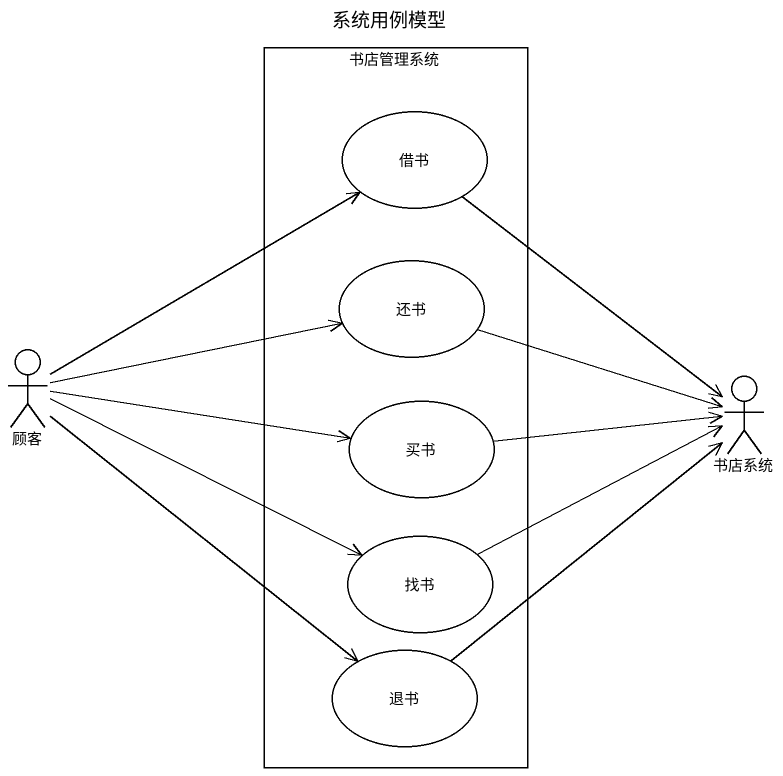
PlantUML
@startuml
title 系统用例模型
rectangle 书店管理系统 {
  usecase 借书
  usecase 还书
  usecase 买书
  usecase 找书
  usecase 退书
}
actor 顾客
actor 书店系统
借书 --> 书店系统
还书 -right-> 书店系统
顾客 -up-> 借书
顾客 -right-> 还书
顾客 -right-> 买书
顾客 -right-> 找书
顾客 --> 退书
买书 -right-> 书店系统
找书 -right-> 书店系统
退书 -up-> 书店系统
@enduml
